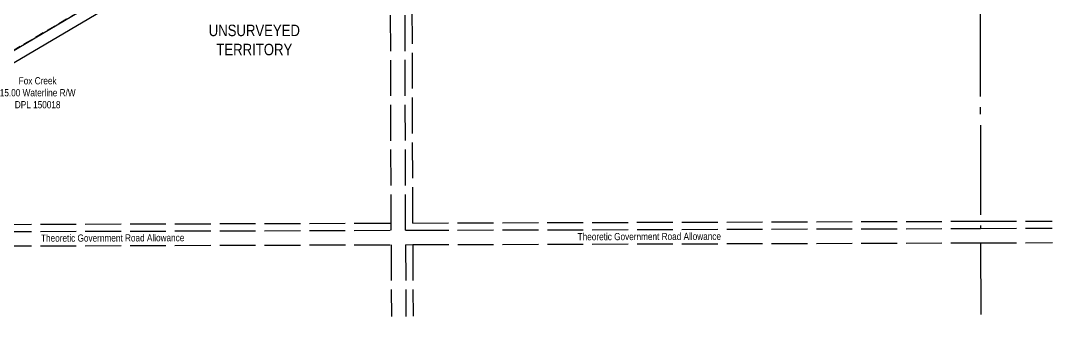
# Model space of a CAD drawing. Extents: x 507881 to 521259, y 6022177 to 6031356.
# Drawn here: x 510748 to 512186, y 6026262 to 6026675 of the extents above; entities that cross this region are included whole.
import ezdxf
from ezdxf.enums import TextEntityAlignment as Align

# ---------------------------------------------------------------- set-up
doc = ezdxf.new("R2010")
doc.units = 0
doc.header["$LTSCALE"] = 5
doc.header["$PDMODE"] = 3
doc.header["$PDSIZE"] = 30
for name, pattern in [('foc-ACCESSROAD', [3.75, 2.5, -1.25]), ('foc-QUARTERLINE', [33, 25, -3, 2, -3]), ('foc-UNSURVEYED', [12.5, 10, -2.5])]:
    doc.linetypes.add(name, pattern=pattern)
doc.layers.get('Defpoints').update_dxf_attribs({"color": 9})
for name, color, linetype in [('F-RW', 190, 'Continuous'), ('F-WS', 190, 'foc-ACCESSROAD'), ('L-QSEC', 8, 'foc-QUARTERLINE'), ('L-ROAD-T', 7, 'Continuous'), ('L-UNS-T', 3, 'Continuous'), ('L-USEC', 7, 'foc-UNSURVEYED')]:
    doc.layers.add(name, color=color, linetype=linetype)
doc.styles.add('80CG', font='ARIALN.TTF', dxfattribs={"height": 10})
doc.styles.add('80L', font='ARIALN.TTF', dxfattribs={"height": 10})
doc.dimstyles.new('Compass 5 000', dxfattribs={"dimscale": 5, "dimtxt": 9, "dimasz": 2, "dimexe": 0.2, "dimexo": 0.0625, "dimgap": 0.5, "dimtad": 0, "dimtih": 1, "dimtoh": 1, "dimzin": 0, "dimdsep": 46, "dimtxsty": '80CG', "dimcen": 0.1, "dimse1": 1, "dimse2": 1, "dimclrd": 256, "dimclrt": 256, "dimaunit": 1, "dimadec": 4, "dimazin": 0, "dimtfac": 0.06, "dimtofl": 0, "dimtmove": 0, "dimatfit": 1, "dimfxl": 0.2, "dimtolj": 1, "dimtzin": 0, "dimlwd": -1, "dimarcsym": 0})

# ---------------------------------------------------------------- blocks, each defined once
blk = doc.blocks.new('*D1048')
at = {"layer": 'Defpoints', "color": 0, "transparency": 16777216}
for p in [(510752.9, 6026641.7), (510760.5, 6026628.8), (510697.3, 6026591.5)]:
    blk.add_point(p, dxfattribs=at)
at = {"layer": 'F-RW', "transparency": 16777216}
for p, q in [((510684.6, 6026613), (510679.5, 6026621.6)), ((510702.4, 6026582.8), (510707.5, 6026574.2)), ((510707.5, 6026574.2), (510717.5, 6026574.2))]:
    blk.add_line(p, q, dxfattribs=at)
for points in [[(510686, 6026613.8), (510683.2, 6026612.1), (510689.7, 6026604.4)], [(510703.8, 6026583.7), (510701, 6026582), (510697.3, 6026591.5)]]:
    blk.add_solid(points, dxfattribs=at)
at = {"layer": 'F-RW', "transparency": 16777216, "insert": (510772.2, 6026574.2), "char_height": 10, "attachment_point": 5, "style": '80CG'}
blk.add_mtext('\\A1;Fox Creek\\P15.00 Waterline R/W\\PDPL 150018', dxfattribs=at)

msp = doc.modelspace()

# ---------------------------------------------------------------- linework, layer by layer
at = {"layer": 'F-RW'}
for points in [[(510929.425, 6026728.496), (510585.366, 6026525.356)], [(510579.537, 6026539.335), (510829.877, 6026687.141)]]:
    msp.add_lwpolyline(points, dxfattribs=at)
at = {"layer": 'F-WS', "flags": 128}
msp.add_lwpolyline([(510754.428, 6026814.936), (510829.877, 6026687.141), (510579.535, 6026539.34), (510521.241, 6026679.155), (510540.947, 6026690.79), (510538.972, 6026694.135), (510556.303, 6026704.127), (510558.174, 6026700.961), (510614.789, 6026734.386), (510627.661, 6026741.813), (510706.775, 6026787.447), (510705.287, 6026790.022), (510722.617, 6026800.014), (510724.103, 6026797.443), (510754.428, 6026814.936)], close=True, dxfattribs=at)
at = {"layer": 'L-QSEC'}
msp.add_line((512086.509, 6026364.871), (512086.772, 6026264.926), dxfattribs=at)
at = {"layer": 'L-QSEC', "flags": 128}
msp.add_lwpolyline([(512084.315, 6027189.15), (512086.445, 6026384.98)], dxfattribs=at)
at = {"layer": 'L-USEC'}
for p, q in [((511264.919, 6026382.372), (511262.94, 6027186.552)), ((511285.028, 6026382.436), (511283.049, 6027186.601)), ((511295.058, 6026392.523), (511293.104, 6027186.626)), ((510463.432, 6026389.883), (511264.894, 6026392.427)), ((511295.032, 6026392.523), (512086.413, 6026395.035)), ((512086.413, 6026395.035), (512186.374, 6026395.352)), ((510463.464, 6026379.829), (511264.919, 6026382.372)), ((511285.028, 6026382.436), (511295.064, 6026382.468)), ((511295.064, 6026382.468), (512086.445, 6026384.98)), ((512086.445, 6026384.98), (512186.401, 6026385.298)), ((510463.527, 6026359.72), (511264.969, 6026362.263)), ((511264.969, 6026362.264), (511265.215, 6026262.319)), ((511285.078, 6026362.327), (511295.128, 6026362.359)), ((511285.078, 6026362.313), (511285.078, 6026362.327)), ((511285.078, 6026362.313), (511285.324, 6026262.383)), ((511295.128, 6026362.359), (512086.509, 6026364.871)), ((511295.132, 6026362.338), (511295.132, 6026362.359)), ((511295.132, 6026362.338), (511295.378, 6026262.415)), ((512086.509, 6026364.871), (512186.454, 6026365.189))]:
    msp.add_line(p, q, dxfattribs=at)

# ---------------------------------------------------------------- texts
at = {"layer": 'L-ROAD-T', "style": '80L'}
for p in [(510876.755, 6026371.726), (511624.686, 6026373.739)]:
    msp.add_text('Theoretic Government Road Allowance', height=9.99461, rotation=0.181852, dxfattribs=at).set_placement(p, align=Align.MIDDLE_CENTER)
at = {"layer": 'L-UNS-T', "color": 3, "insert": (511074.192, 6026647.736), "char_height": 15.99138, "attachment_point": 5, "style": '80L'}
msp.add_mtext_dynamic_manual_height_columns('UNSURVEYED TERRITORY', width=126.34561, gutter_width=47.474, heights=[0], dxfattribs=at)

# ---------------------------------------------------------------- dimensions: what is measured, and where the dimension line sits
at = {"layer": 'F-RW'}
dim = msp.add_linear_dim(base=(510697.312, 6026591.451), p1=(510752.888, 6026641.687), p2=(510760.516, 6026628.768), angle=300.558518, text='Fox Creek\\P15.00 Waterline R/W\\PDPL 150018', dimstyle='Compass 5 000', dxfattribs=at)
dim.commit()
dim.dimension.update_dxf_attribs({"geometry": '*D1048', "text_midpoint": (510772.159, 6026574.228), "dimtype": 161})

doc.saveas('drawing.dxf')
